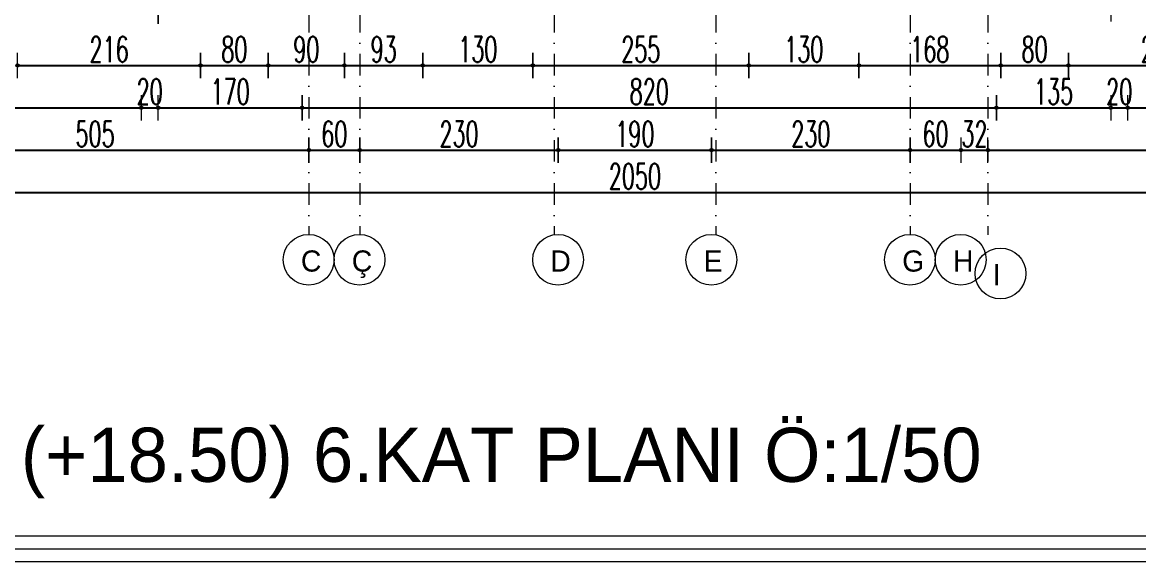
# Model space of a CAD drawing. Header units: millimetres. Extents: x -16104 to 67872, y -88009 to 12107.
# Drawn here: x 29306 to 30625, y 8729 to 9366 of the extents above; entities that cross this region are included whole.
import ezdxf

# ---------------------------------------------------------------- set-up
doc = ezdxf.new("R2010")
doc.units = ezdxf.units.MM
doc.linetypes.add('ACAD_ISO07W100', pattern=[3, 0, -3])
doc.linetypes.add('DASHDOTX2', pattern=[50.8, 25.4, -12.7, 0, -12.7])
doc.layers.get('0').update_dxf_attribs({"color": 241})
for name, color, linetype, lineweight in [('AKS', 1, 'ACAD_ISO07W100', 5), ('akslar', 144, 'Continuous', 20), ('c05', 32, 'Continuous', 13), ('OLCU', 54, 'Continuous', 13), ('YAZI', 22, 'Continuous', 18)]:
    doc.layers.add(name, color=color, linetype=linetype, lineweight=lineweight)
doc.styles.add('DIM', font='Txttw.shx', dxfattribs={"width": 0.6})
doc.styles.add('ÖLÇÜ-50', font='comic.ttf', dxfattribs={"height": 12.5})
doc.dimstyles.new('50', dxfattribs={"dimscale": 0, "dimtxt": 30, "dimasz": 1, "dimexe": 0, "dimexo": 2, "dimgap": 4, "dimtad": 1, "dimdec": 0, "dimzin": 0, "dimdsep": 46, "dimtxsty": 'DIM', "dimblk1": 'DOT', "dimblk2": 'DOT', "dimsah": 1, "dimcen": 1.5, "dimdle": 3, "dimse1": 1, "dimse2": 1, "dimclrd": 256, "dimclre": 9, "dimclrt": 256, "dimadec": 0, "dimazin": 0, "dimtfac": 0.24, "dimtdec": 0, "dimtix": 1, "dimtmove": 2, "dimatfit": 3, "dimldrblk": 'DOT', "dimfxl": 0, "dimtolj": 1, "dimtzin": 15, "dimarcsym": 0})

# ---------------------------------------------------------------- blocks, each defined once
blk = doc.blocks.new('DOT')
for p, q in [((0, 15), (0, -15)), ((-2, 0), (0, 0)), ((2, 0), (0, 0))]:
    blk.add_line(p, q)
blk.add_circle((0, 0), 2)
blk = doc.blocks.new('*D2143')
at = {"layer": 'Defpoints', "color": 0, "transparency": 16777216}
for p in [(29300.9, 9365.5), (29516.9, 9365.5), (29516.9, 9315.5)]:
    blk.add_point(p, dxfattribs=at)
at = {"layer": 'OLCU', "lineweight": -2, "transparency": 16777216}
blk.add_line((29301.9, 9315.5), (29515.9, 9315.5), dxfattribs=at)
at = {"layer": 'OLCU', "lineweight": -2, "transparency": 16777216, "rotation": 180}
blk.add_blockref('DOT', (29300.9, 9315.5), dxfattribs=at)
at = {"layer": 'OLCU', "lineweight": -2, "transparency": 16777216}
blk.add_blockref('DOT', (29516.9, 9315.5), dxfattribs=at)
at = {"layer": 'OLCU', "transparency": 16777216, "insert": (29408.9, 9334.5), "char_height": 30, "attachment_point": 5, "style": 'DIM'}
blk.add_mtext('\\A1;216', dxfattribs=at)
blk = doc.blocks.new('*D2144')
at = {"layer": 'Defpoints', "color": 0, "transparency": 16777216}
for p in [(29516.9, 9365.5), (29596.9, 9365.5), (29596.9, 9315.5)]:
    blk.add_point(p, dxfattribs=at)
at = {"layer": 'OLCU', "lineweight": -2, "transparency": 16777216}
blk.add_line((29517.9, 9315.5), (29595.9, 9315.5), dxfattribs=at)
at = {"layer": 'OLCU', "lineweight": -2, "transparency": 16777216, "rotation": 180}
blk.add_blockref('DOT', (29516.9, 9315.5), dxfattribs=at)
at = {"layer": 'OLCU', "lineweight": -2, "transparency": 16777216}
blk.add_blockref('DOT', (29596.9, 9315.5), dxfattribs=at)
at = {"layer": 'OLCU', "transparency": 16777216, "insert": (29556.9, 9334.5), "char_height": 30, "attachment_point": 5, "style": 'DIM'}
blk.add_mtext('\\A1;80', dxfattribs=at)
blk = doc.blocks.new('*D2145')
at = {"layer": 'Defpoints', "color": 0, "transparency": 16777216}
for p in [(29686.9, 9365.5), (29779.4, 9365.5), (29779.4, 9315.5)]:
    blk.add_point(p, dxfattribs=at)
at = {"layer": 'OLCU', "lineweight": -2, "transparency": 16777216}
blk.add_line((29687.9, 9315.5), (29778.4, 9315.5), dxfattribs=at)
at = {"layer": 'OLCU', "lineweight": -2, "transparency": 16777216, "rotation": 180}
blk.add_blockref('DOT', (29686.9, 9315.5), dxfattribs=at)
at = {"layer": 'OLCU', "lineweight": -2, "transparency": 16777216}
blk.add_blockref('DOT', (29779.4, 9315.5), dxfattribs=at)
at = {"layer": 'OLCU', "transparency": 16777216, "insert": (29733.2, 9334.5), "char_height": 30, "attachment_point": 5, "style": 'DIM'}
blk.add_mtext('\\A1;93', dxfattribs=at)
blk = doc.blocks.new('*D2146')
at = {"layer": 'Defpoints', "color": 0, "transparency": 16777216}
for p in [(29779.4, 9365.5), (29909.4, 9365.5), (29909.4, 9315.5)]:
    blk.add_point(p, dxfattribs=at)
at = {"layer": 'OLCU', "lineweight": -2, "transparency": 16777216}
blk.add_line((29780.4, 9315.5), (29908.4, 9315.5), dxfattribs=at)
at = {"layer": 'OLCU', "lineweight": -2, "transparency": 16777216, "rotation": 180}
blk.add_blockref('DOT', (29779.4, 9315.5), dxfattribs=at)
at = {"layer": 'OLCU', "lineweight": -2, "transparency": 16777216}
blk.add_blockref('DOT', (29909.4, 9315.5), dxfattribs=at)
at = {"layer": 'OLCU', "transparency": 16777216, "insert": (29844.4, 9334.5), "char_height": 30, "attachment_point": 5, "style": 'DIM'}
blk.add_mtext('\\A1;130', dxfattribs=at)
blk = doc.blocks.new('*D2147')
at = {"layer": 'Defpoints', "color": 0, "transparency": 16777216}
for p in [(29909.4, 9365.5), (30164.4, 9365.5), (30164.4, 9315.5)]:
    blk.add_point(p, dxfattribs=at)
at = {"layer": 'OLCU', "lineweight": -2, "transparency": 16777216}
blk.add_line((29910.4, 9315.5), (30163.4, 9315.5), dxfattribs=at)
at = {"layer": 'OLCU', "lineweight": -2, "transparency": 16777216, "rotation": 180}
blk.add_blockref('DOT', (29909.4, 9315.5), dxfattribs=at)
at = {"layer": 'OLCU', "lineweight": -2, "transparency": 16777216}
blk.add_blockref('DOT', (30164.4, 9315.5), dxfattribs=at)
at = {"layer": 'OLCU', "transparency": 16777216, "insert": (30036.9, 9334.5), "char_height": 30, "attachment_point": 5, "style": 'DIM'}
blk.add_mtext('\\A1;255', dxfattribs=at)
blk = doc.blocks.new('*D2148')
at = {"layer": 'Defpoints', "color": 0, "transparency": 16777216}
for p in [(30164.4, 9365.5), (30294.4, 9365.5), (30294.4, 9315.5)]:
    blk.add_point(p, dxfattribs=at)
at = {"layer": 'OLCU', "lineweight": -2, "transparency": 16777216}
blk.add_line((30165.4, 9315.5), (30293.4, 9315.5), dxfattribs=at)
at = {"layer": 'OLCU', "lineweight": -2, "transparency": 16777216, "rotation": 180}
blk.add_blockref('DOT', (30164.4, 9315.5), dxfattribs=at)
at = {"layer": 'OLCU', "lineweight": -2, "transparency": 16777216}
blk.add_blockref('DOT', (30294.4, 9315.5), dxfattribs=at)
at = {"layer": 'OLCU', "transparency": 16777216, "insert": (30229.4, 9334.5), "char_height": 30, "attachment_point": 5, "style": 'DIM'}
blk.add_mtext('\\A1;130', dxfattribs=at)
blk = doc.blocks.new('*D2149')
at = {"layer": 'Defpoints', "color": 0, "transparency": 16777216}
for p in [(30294.4, 9365.5), (30461.9, 9365.5), (30461.9, 9315.5)]:
    blk.add_point(p, dxfattribs=at)
at = {"layer": 'OLCU', "lineweight": -2, "transparency": 16777216}
blk.add_line((30295.4, 9315.5), (30460.9, 9315.5), dxfattribs=at)
at = {"layer": 'OLCU', "lineweight": -2, "transparency": 16777216, "rotation": 180}
blk.add_blockref('DOT', (30294.4, 9315.5), dxfattribs=at)
at = {"layer": 'OLCU', "lineweight": -2, "transparency": 16777216}
blk.add_blockref('DOT', (30461.9, 9315.5), dxfattribs=at)
at = {"layer": 'OLCU', "transparency": 16777216, "insert": (30378.2, 9334.5), "char_height": 30, "attachment_point": 5, "style": 'DIM'}
blk.add_mtext('\\A1;168', dxfattribs=at)
blk = doc.blocks.new('*D2150')
at = {"layer": 'Defpoints', "color": 0, "transparency": 16777216}
for p in [(30461.9, 9365.5), (30541.9, 9365.5), (30541.9, 9315.5)]:
    blk.add_point(p, dxfattribs=at)
at = {"layer": 'OLCU', "lineweight": -2, "transparency": 16777216}
blk.add_line((30462.9, 9315.5), (30540.9, 9315.5), dxfattribs=at)
at = {"layer": 'OLCU', "lineweight": -2, "transparency": 16777216, "rotation": 180}
blk.add_blockref('DOT', (30461.9, 9315.5), dxfattribs=at)
at = {"layer": 'OLCU', "lineweight": -2, "transparency": 16777216}
blk.add_blockref('DOT', (30541.9, 9315.5), dxfattribs=at)
at = {"layer": 'OLCU', "transparency": 16777216, "insert": (30501.9, 9334.5), "char_height": 30, "attachment_point": 5, "style": 'DIM'}
blk.add_mtext('\\A1;80', dxfattribs=at)
blk = doc.blocks.new('*D2151')
at = {"layer": 'Defpoints', "color": 0, "transparency": 16777216}
for p in [(30541.9, 9365.5), (30758.9, 9365.5), (30758.9, 9315.5)]:
    blk.add_point(p, dxfattribs=at)
at = {"layer": 'OLCU', "lineweight": -2, "transparency": 16777216}
blk.add_line((30542.9, 9315.5), (30757.9, 9315.5), dxfattribs=at)
at = {"layer": 'OLCU', "lineweight": -2, "transparency": 16777216, "rotation": 180}
blk.add_blockref('DOT', (30541.9, 9315.5), dxfattribs=at)
at = {"layer": 'OLCU', "lineweight": -2, "transparency": 16777216}
blk.add_blockref('DOT', (30758.9, 9315.5), dxfattribs=at)
at = {"layer": 'OLCU', "transparency": 16777216, "insert": (30650.4, 9334.5), "char_height": 30, "attachment_point": 5, "style": 'DIM'}
blk.add_mtext('\\A1;217', dxfattribs=at)
blk = doc.blocks.new('*D2154')
at = {"layer": 'Defpoints', "color": 0, "transparency": 16777216}
for p in [(29004.9, 9300.5), (29446.9, 9300.5), (29446.9, 9265.5)]:
    blk.add_point(p, dxfattribs=at)
at = {"layer": 'OLCU', "lineweight": -2, "transparency": 16777216}
blk.add_line((29005.9, 9265.5), (29445.9, 9265.5), dxfattribs=at)
at = {"layer": 'OLCU', "lineweight": -2, "transparency": 16777216, "rotation": 180}
blk.add_blockref('DOT', (29004.9, 9265.5), dxfattribs=at)
at = {"layer": 'OLCU', "lineweight": -2, "transparency": 16777216}
blk.add_blockref('DOT', (29446.9, 9265.5), dxfattribs=at)
at = {"layer": 'OLCU', "transparency": 16777216, "insert": (29225.9, 9284.5), "char_height": 30, "attachment_point": 5, "style": 'DIM'}
blk.add_mtext('\\A1;442', dxfattribs=at)
blk = doc.blocks.new('*D2155')
at = {"layer": 'Defpoints', "color": 0, "transparency": 16777216}
for p in [(29636.9, 9300.5), (30456.9, 9300.5), (30456.9, 9265.5)]:
    blk.add_point(p, dxfattribs=at)
at = {"layer": 'OLCU', "lineweight": -2, "transparency": 16777216}
blk.add_line((29637.9, 9265.5), (30455.9, 9265.5), dxfattribs=at)
at = {"layer": 'OLCU', "lineweight": -2, "transparency": 16777216, "rotation": 180}
blk.add_blockref('DOT', (29636.9, 9265.5), dxfattribs=at)
at = {"layer": 'OLCU', "lineweight": -2, "transparency": 16777216}
blk.add_blockref('DOT', (30456.9, 9265.5), dxfattribs=at)
at = {"layer": 'OLCU', "transparency": 16777216, "insert": (30046.9, 9284.5), "char_height": 30, "attachment_point": 5, "style": 'DIM'}
blk.add_mtext('\\A1;820', dxfattribs=at)
blk = doc.blocks.new('*D2156')
at = {"layer": 'Defpoints', "color": 0, "transparency": 16777216}
for p in [(30456.9, 9300.5), (30591.9, 9300.5), (30591.9, 9265.5)]:
    blk.add_point(p, dxfattribs=at)
at = {"layer": 'OLCU', "lineweight": -2, "transparency": 16777216}
blk.add_line((30457.9, 9265.5), (30590.9, 9265.5), dxfattribs=at)
at = {"layer": 'OLCU', "lineweight": -2, "transparency": 16777216, "rotation": 180}
blk.add_blockref('DOT', (30456.9, 9265.5), dxfattribs=at)
at = {"layer": 'OLCU', "lineweight": -2, "transparency": 16777216}
blk.add_blockref('DOT', (30591.9, 9265.5), dxfattribs=at)
at = {"layer": 'OLCU', "transparency": 16777216, "insert": (30524.4, 9284.5), "char_height": 30, "attachment_point": 5, "style": 'DIM'}
blk.add_mtext('\\A1;135', dxfattribs=at)
blk = doc.blocks.new('*D2158')
at = {"layer": 'Defpoints', "color": 0, "transparency": 16777216}
for p in [(29704.9, 9215.5), (29939.4, 9215.5), (29939.4, 9215.5)]:
    blk.add_point(p, dxfattribs=at)
at = {"layer": 'OLCU', "lineweight": -2, "transparency": 16777216}
blk.add_line((29705.9, 9215.5), (29938.4, 9215.5), dxfattribs=at)
at = {"layer": 'OLCU', "lineweight": -2, "transparency": 16777216, "rotation": 180}
blk.add_blockref('DOT', (29704.9, 9215.5), dxfattribs=at)
at = {"layer": 'OLCU', "lineweight": -2, "transparency": 16777216}
blk.add_blockref('DOT', (29939.4, 9215.5), dxfattribs=at)
at = {"layer": 'OLCU', "transparency": 16777216, "insert": (29822.2, 9234.5), "char_height": 30, "attachment_point": 5, "style": 'DIM'}
blk.add_mtext('\\A1;230', dxfattribs=at)
blk = doc.blocks.new('*D2161')
at = {"layer": 'Defpoints', "color": 0, "transparency": 16777216}
for p in [(29004.9, 9200.5), (31054.9, 9200.5), (31054.9, 9165.5)]:
    blk.add_point(p, dxfattribs=at)
at = {"layer": 'OLCU', "lineweight": -2, "transparency": 16777216}
blk.add_line((29005.9, 9165.5), (31053.9, 9165.5), dxfattribs=at)
at = {"layer": 'OLCU', "lineweight": -2, "transparency": 16777216, "rotation": 180}
blk.add_blockref('DOT', (29004.9, 9165.5), dxfattribs=at)
at = {"layer": 'OLCU', "lineweight": -2, "transparency": 16777216}
blk.add_blockref('DOT', (31054.9, 9165.5), dxfattribs=at)
at = {"layer": 'OLCU', "transparency": 16777216, "insert": (30029.9, 9184.5), "char_height": 30, "attachment_point": 5, "style": 'DIM'}
blk.add_mtext('\\A1;2050', dxfattribs=at)
blk = doc.blocks.new('*D2216')
at = {"layer": 'Defpoints', "color": 0, "transparency": 16777216}
for p in [(29466.9, 9265.5), (29636.9, 9265.5), (29636.9, 9265.5)]:
    blk.add_point(p, dxfattribs=at)
at = {"layer": 'OLCU', "lineweight": -2, "transparency": 16777216}
blk.add_line((29467.9, 9265.5), (29635.9, 9265.5), dxfattribs=at)
at = {"layer": 'OLCU', "lineweight": -2, "transparency": 16777216, "rotation": 180}
blk.add_blockref('DOT', (29466.9, 9265.5), dxfattribs=at)
at = {"layer": 'OLCU', "lineweight": -2, "transparency": 16777216}
blk.add_blockref('DOT', (29636.9, 9265.5), dxfattribs=at)
at = {"layer": 'OLCU', "transparency": 16777216, "insert": (29551.9, 9284.5), "char_height": 30, "attachment_point": 5, "style": 'DIM'}
blk.add_mtext('\\A1;170', dxfattribs=at)
blk = doc.blocks.new('*D2219')
at = {"layer": 'Defpoints', "color": 0, "transparency": 16777216}
for p in [(30611.9, 9265.5), (31054.9, 9265.5), (31054.9, 9265.5)]:
    blk.add_point(p, dxfattribs=at)
at = {"layer": 'OLCU', "lineweight": -2, "transparency": 16777216}
blk.add_line((30612.9, 9265.5), (31053.9, 9265.5), dxfattribs=at)
at = {"layer": 'OLCU', "lineweight": -2, "transparency": 16777216, "rotation": 180}
blk.add_blockref('DOT', (30611.9, 9265.5), dxfattribs=at)
at = {"layer": 'OLCU', "lineweight": -2, "transparency": 16777216}
blk.add_blockref('DOT', (31054.9, 9265.5), dxfattribs=at)
at = {"layer": 'OLCU', "transparency": 16777216, "insert": (30833.4, 9284.5), "char_height": 30, "attachment_point": 5, "style": 'DIM'}
blk.add_mtext('\\A1;443', dxfattribs=at)
blk = doc.blocks.new('*D2245')
at = {"layer": 'Defpoints', "color": 0, "transparency": 16777216}
for p in [(29446.9, 9315.5), (29466.9, 9315.5), (29466.9, 9265.5)]:
    blk.add_point(p, dxfattribs=at)
at = {"layer": 'OLCU', "lineweight": -2, "transparency": 16777216}
for p, q in [((29445.9, 9265.5), (29444.9, 9265.5)), ((29446.9, 9265.5), (29466.9, 9265.5)), ((29467.9, 9265.5), (29468.9, 9265.5))]:
    blk.add_line(p, q, dxfattribs=at)
blk.add_blockref('DOT', (29446.9, 9265.5), dxfattribs=at)
at = {"layer": 'OLCU', "lineweight": -2, "transparency": 16777216, "rotation": 180}
blk.add_blockref('DOT', (29466.9, 9265.5), dxfattribs=at)
at = {"layer": 'OLCU', "transparency": 16777216, "insert": (29456.9, 9284.5), "char_height": 30, "attachment_point": 5, "style": 'DIM'}
blk.add_mtext('\\A1;20', dxfattribs=at)
blk = doc.blocks.new('*D2246')
at = {"layer": 'Defpoints', "color": 0, "transparency": 16777216}
for p in [(30591.9, 9265.5), (30611.9, 9265.5), (30611.9, 9265.5)]:
    blk.add_point(p, dxfattribs=at)
at = {"layer": 'OLCU', "lineweight": -2, "transparency": 16777216}
for p, q in [((30590.9, 9265.5), (30589.9, 9265.5)), ((30591.9, 9265.5), (30611.9, 9265.5)), ((30612.9, 9265.5), (30613.9, 9265.5))]:
    blk.add_line(p, q, dxfattribs=at)
blk.add_blockref('DOT', (30591.9, 9265.5), dxfattribs=at)
at = {"layer": 'OLCU', "lineweight": -2, "transparency": 16777216, "rotation": 180}
blk.add_blockref('DOT', (30611.9, 9265.5), dxfattribs=at)
at = {"layer": 'OLCU', "transparency": 16777216, "insert": (30601.9, 9284.5), "char_height": 30, "attachment_point": 5, "style": 'DIM'}
blk.add_mtext('\\A1;20', dxfattribs=at)
blk = doc.blocks.new('*D2257')
at = {"layer": 'Defpoints', "color": 0, "transparency": 16777216}
for p in [(29139.9, 9215.5), (29644.9, 9215.5), (29644.9, 9215.5)]:
    blk.add_point(p, dxfattribs=at)
at = {"layer": 'OLCU', "lineweight": -2, "transparency": 16777216}
blk.add_line((29140.9, 9215.5), (29643.9, 9215.5), dxfattribs=at)
at = {"layer": 'OLCU', "lineweight": -2, "transparency": 16777216, "rotation": 180}
blk.add_blockref('DOT', (29139.9, 9215.5), dxfattribs=at)
at = {"layer": 'OLCU', "lineweight": -2, "transparency": 16777216}
blk.add_blockref('DOT', (29644.9, 9215.5), dxfattribs=at)
at = {"layer": 'OLCU', "transparency": 16777216, "insert": (29392.4, 9234.5), "char_height": 30, "attachment_point": 5, "style": 'DIM'}
blk.add_mtext('\\A1;505', dxfattribs=at)
blk = doc.blocks.new('*D2258')
at = {"layer": 'Defpoints', "color": 0, "transparency": 16777216}
for p in [(29644.9, 9215.5), (29704.9, 9215.5), (29704.9, 9215.5)]:
    blk.add_point(p, dxfattribs=at)
at = {"layer": 'OLCU', "lineweight": -2, "transparency": 16777216}
blk.add_line((29645.9, 9215.5), (29703.9, 9215.5), dxfattribs=at)
at = {"layer": 'OLCU', "lineweight": -2, "transparency": 16777216, "rotation": 180}
blk.add_blockref('DOT', (29644.9, 9215.5), dxfattribs=at)
at = {"layer": 'OLCU', "lineweight": -2, "transparency": 16777216}
blk.add_blockref('DOT', (29704.9, 9215.5), dxfattribs=at)
at = {"layer": 'OLCU', "transparency": 16777216, "insert": (29674.9, 9234.5), "char_height": 30, "attachment_point": 5, "style": 'DIM'}
blk.add_mtext('\\A1;60', dxfattribs=at)
blk = doc.blocks.new('*D2259')
at = {"layer": 'Defpoints', "color": 0, "transparency": 16777216}
for p in [(29939.4, 9215.5), (30120.4, 9215.5), (30120.4, 9215.5)]:
    blk.add_point(p, dxfattribs=at)
at = {"layer": 'OLCU', "lineweight": -2, "transparency": 16777216}
blk.add_line((29940.4, 9215.5), (30119.4, 9215.5), dxfattribs=at)
at = {"layer": 'OLCU', "lineweight": -2, "transparency": 16777216, "rotation": 180}
blk.add_blockref('DOT', (29939.4, 9215.5), dxfattribs=at)
at = {"layer": 'OLCU', "lineweight": -2, "transparency": 16777216}
blk.add_blockref('DOT', (30120.4, 9215.5), dxfattribs=at)
at = {"layer": 'OLCU', "transparency": 16777216, "insert": (30029.9, 9234.5), "char_height": 30, "attachment_point": 5, "style": 'DIM'}
blk.add_mtext('\\A1;190', dxfattribs=at)
blk = doc.blocks.new('*D2260')
at = {"layer": 'Defpoints', "color": 0, "transparency": 16777216}
for p in [(30120.4, 9215.5), (30354.9, 9215.5), (30354.9, 9215.5)]:
    blk.add_point(p, dxfattribs=at)
at = {"layer": 'OLCU', "lineweight": -2, "transparency": 16777216}
blk.add_line((30121.4, 9215.5), (30353.9, 9215.5), dxfattribs=at)
at = {"layer": 'OLCU', "lineweight": -2, "transparency": 16777216, "rotation": 180}
blk.add_blockref('DOT', (30120.4, 9215.5), dxfattribs=at)
at = {"layer": 'OLCU', "lineweight": -2, "transparency": 16777216}
blk.add_blockref('DOT', (30354.9, 9215.5), dxfattribs=at)
at = {"layer": 'OLCU', "transparency": 16777216, "insert": (30237.7, 9234.5), "char_height": 30, "attachment_point": 5, "style": 'DIM'}
blk.add_mtext('\\A1;230', dxfattribs=at)
blk = doc.blocks.new('*D2261')
at = {"layer": 'Defpoints', "color": 0, "transparency": 16777216}
for p in [(30354.9, 9215.5), (30414.9, 9215.5), (30414.9, 9215.5)]:
    blk.add_point(p, dxfattribs=at)
at = {"layer": 'OLCU', "lineweight": -2, "transparency": 16777216}
blk.add_line((30355.9, 9215.5), (30413.9, 9215.5), dxfattribs=at)
at = {"layer": 'OLCU', "lineweight": -2, "transparency": 16777216, "rotation": 180}
blk.add_blockref('DOT', (30354.9, 9215.5), dxfattribs=at)
at = {"layer": 'OLCU', "lineweight": -2, "transparency": 16777216}
blk.add_blockref('DOT', (30414.9, 9215.5), dxfattribs=at)
at = {"layer": 'OLCU', "transparency": 16777216, "insert": (30384.9, 9234.5), "char_height": 30, "attachment_point": 5, "style": 'DIM'}
blk.add_mtext('\\A1;60', dxfattribs=at)
blk = doc.blocks.new('*D2262')
at = {"layer": 'Defpoints', "color": 0, "transparency": 16777216}
for p in [(30414.9, 9215.5), (30446.9, 9215.5), (30446.9, 9215.5)]:
    blk.add_point(p, dxfattribs=at)
at = {"layer": 'OLCU', "lineweight": -2, "transparency": 16777216}
for p, q in [((30413.9, 9215.5), (30412.9, 9215.5)), ((30414.9, 9215.5), (30446.9, 9215.5)), ((30447.9, 9215.5), (30448.9, 9215.5))]:
    blk.add_line(p, q, dxfattribs=at)
blk.add_blockref('DOT', (30414.9, 9215.5), dxfattribs=at)
at = {"layer": 'OLCU', "lineweight": -2, "transparency": 16777216, "rotation": 180}
blk.add_blockref('DOT', (30446.9, 9215.5), dxfattribs=at)
at = {"layer": 'OLCU', "transparency": 16777216, "insert": (30430.9, 9234.5), "char_height": 30, "attachment_point": 5, "style": 'DIM'}
blk.add_mtext('\\A1;32', dxfattribs=at)
blk = doc.blocks.new('*D2263')
at = {"layer": 'Defpoints', "color": 0, "transparency": 16777216}
for p in [(30446.9, 9215.5), (30919.9, 9215.5), (30919.9, 9215.5)]:
    blk.add_point(p, dxfattribs=at)
at = {"layer": 'OLCU', "lineweight": -2, "transparency": 16777216}
blk.add_line((30447.9, 9215.5), (30918.9, 9215.5), dxfattribs=at)
at = {"layer": 'OLCU', "lineweight": -2, "transparency": 16777216, "rotation": 180}
blk.add_blockref('DOT', (30446.9, 9215.5), dxfattribs=at)
at = {"layer": 'OLCU', "lineweight": -2, "transparency": 16777216}
blk.add_blockref('DOT', (30919.9, 9215.5), dxfattribs=at)
at = {"layer": 'OLCU', "transparency": 16777216, "insert": (30683.4, 9234.5), "char_height": 30, "attachment_point": 5, "style": 'DIM'}
blk.add_mtext('\\A1;473', dxfattribs=at)
blk = doc.blocks.new('*D2281')
at = {"layer": 'Defpoints', "color": 0, "transparency": 16777216}
for p in [(29596.9, 9315.5), (29686.9, 9315.5), (29686.9, 9315.5)]:
    blk.add_point(p, dxfattribs=at)
at = {"layer": 'OLCU', "lineweight": -2, "transparency": 16777216}
blk.add_line((29597.9, 9315.5), (29685.9, 9315.5), dxfattribs=at)
at = {"layer": 'OLCU', "lineweight": -2, "transparency": 16777216, "rotation": 180}
blk.add_blockref('DOT', (29596.9, 9315.5), dxfattribs=at)
at = {"layer": 'OLCU', "lineweight": -2, "transparency": 16777216}
blk.add_blockref('DOT', (29686.9, 9315.5), dxfattribs=at)
at = {"layer": 'OLCU', "transparency": 16777216, "insert": (29641.9, 9334.5), "char_height": 30, "attachment_point": 5, "style": 'DIM'}
blk.add_mtext('\\A1;90', dxfattribs=at)
blk = doc.blocks.new('*D2419')
at = {"layer": 'Defpoints', "color": 0, "transparency": 16777216}
for p in [(29466.9, 9379.6), (30591.9, 9382.3), (30591.9, 9382.3)]:
    blk.add_point(p, dxfattribs=at)
at = {"layer": 'OLCU', "lineweight": -2, "transparency": 16777216}
blk.add_line((29467.9, 9379.6), (30590.9, 9382.3), dxfattribs=at)
for p, rotation in [((29466.9, 9379.6), 180.1399202823359), ((30591.9, 9382.3), 0.1399202823359238)]:
    blk.add_blockref('DOT', p, dxfattribs=dict(at, rotation=rotation))
at = {"layer": 'OLCU', "transparency": 16777216, "insert": (30029.4, 9400), "char_height": 30, "attachment_point": 5, "rotation": 0.1399, "style": 'DIM'}
blk.add_mtext('\\A1;1125', dxfattribs=at)
blk = doc.blocks.new('*D2416')
at = {"layer": 'Defpoints', "color": 0, "transparency": 16777216}
for p in [(28834.9, 9387), (28834.9, 9387), (29466.9, 9379.6)]:
    blk.add_point(p, dxfattribs=at)
at = {"layer": 'OLCU', "lineweight": -2, "transparency": 16777216}
blk.add_line((29465.9, 9379.6), (28835.9, 9387), dxfattribs=at)
for p, rotation in [((28834.9, 9387), 179.3311844585351), ((29466.9, 9379.6), 359.3311844585351)]:
    blk.add_blockref('DOT', p, dxfattribs=dict(at, rotation=rotation))
at = {"layer": 'OLCU', "transparency": 16777216, "insert": (29151.1, 9402.3), "char_height": 30, "attachment_point": 5, "rotation": 359.3312, "style": 'DIM'}
blk.add_mtext('\\A1;632', dxfattribs=at)

msp = doc.modelspace()

# ---------------------------------------------------------------- linework, layer by layer
at = {"layer": 'AKS', "linetype": 'ByBlock'}
for centre in [(29644.7, 9086), (29704.7, 9086), (29939.2, 9086), (30120.2, 9086), (30354.7, 9086), (30414.7, 9086), (30461.7, 9069.8)]:
    msp.add_circle(centre, 30, dxfattribs=at)
at = {"layer": 'akslar', "linetype": 'DASHDOTX2'}
for p, q in [((29644.9, 11925), (29644.9, 9115.5)), ((29704.9, 11925), (29704.9, 9115.5)), ((29934.4, 11925), (29934.4, 9115.5)), ((30125.4, 11925), (30125.4, 9115.5)), ((30354.9, 11925), (30354.9, 9115.5)), ((30446.9, 11925), (30446.9, 9115.5))]:
    msp.add_line(p, q, dxfattribs=at)
at = {"layer": 'c05'}
for points in [[(31845.5, 8939.6), (31845.5, 8729.3), (28315.2, 8729.3), (28315.2, 12107.1), (31845.5, 12107.1), (31845.5, 10251)], [(31830.5, 8939.6), (31830.5, 8744.3), (28330.2, 8744.3), (28330.2, 12092.1), (31830.5, 12092.1), (31830.5, 10251)], [(31815.5, 8939.6), (31815.5, 8759.3), (28345.2, 8759.3), (28345.2, 12077.1), (31815.5, 12077.1), (31815.5, 10251)]]:
    msp.add_lwpolyline(points, dxfattribs=at)

# ---------------------------------------------------------------- texts
at = {"layer": 'AKS', "char_height": 25, "width": 35.659, "attachment_point": 1}
for s, insert in [('C', (29635.5, 9097)), ('Ç', (29695.6, 9097)), ('D', (29930.1, 9097)), ('E', (30111.1, 9097)), ('G', (30345.6, 9097)), ('H', (30405.6, 9097)), ('I', (30452.6, 9080.8))]:
    msp.add_mtext(s, dxfattribs=dict(at, insert=insert))
at = {"layer": 'YAZI', "style": 'ÖLÇÜ-50'}
msp.add_text('(+18.50) 6.KAT PLANI Ö:1/50', height=64, dxfattribs=at).set_placement((29304.8, 8823.6))

# ---------------------------------------------------------------- dimensions: what is measured, and where the dimension line sits
at = {"layer": 'OLCU'}
for p1, p2, picture, middle in [((29466.9, 9379.6), (28834.9, 9387), '*D2416', (29151.1, 9402.3)), ((29466.9, 9379.6), (30591.9, 9382.3), '*D2419', (30029.4, 9400)), ((29596.9, 9315.5), (29686.9, 9315.5), '*D2281', (29641.9, 9334.5)), ((29139.9, 9215.5), (29644.9, 9215.5), '*D2257', (29392.4, 9234.5))]:
    dim = msp.add_aligned_dim(p1=p1, p2=p2, distance=0, dimstyle='50', override={"dimscale": 1}, dxfattribs=at)
    dim.commit()
    dim.dimension.update_dxf_attribs({"geometry": picture, "text_midpoint": middle})
for base, p1, p2, picture, middle in [((29516.9, 9315.5), (29300.9, 9365.5), (29516.9, 9365.5), '*D2143', (29408.9, 9334.5)), ((29596.9, 9315.5), (29516.9, 9365.5), (29596.9, 9365.5), '*D2144', (29556.9, 9334.5)), ((29779.427507, 9315.5446397), (29686.927507, 9365.5446397), (29779.427507, 9365.5446397), '*D2145', (29733.177507, 9334.5446397)), ((29909.4, 9315.5), (29779.4, 9365.5), (29909.4, 9365.5), '*D2146', (29844.4, 9334.5)), ((30164.4, 9315.5), (29909.4, 9365.5), (30164.4, 9365.5), '*D2147', (30036.9, 9334.5)), ((30294.4, 9315.5), (30164.4, 9365.5), (30294.4, 9365.5), '*D2148', (30229.4, 9334.5)), ((30461.927507, 9315.5446397), (30294.427507, 9365.5446397), (30461.927507, 9365.5446397), '*D2149', (30378.177507, 9334.5446397)), ((30541.9, 9315.5), (30461.9, 9365.5), (30541.9, 9365.5), '*D2150', (30501.9, 9334.5)), ((30758.9, 9315.5), (30541.9, 9365.5), (30758.9, 9365.5), '*D2151', (30650.4, 9334.5)), ((29466.9, 9265.5), (29446.9, 9315.5), (29466.9, 9315.5), '*D2245', (29456.9, 9284.5)), ((29446.9, 9265.5), (29004.9, 9300.5), (29446.9, 9300.5), '*D2154', (29225.9, 9284.5)), ((29636.9, 9265.5), (29466.9, 9265.5), (29636.9, 9265.5), '*D2216', (29551.9, 9284.5)), ((30456.9, 9265.5), (29636.9, 9300.5), (30456.9, 9300.5), '*D2155', (30046.9, 9284.5)), ((30591.9, 9265.5), (30456.9, 9300.5), (30591.9, 9300.5), '*D2156', (30524.4, 9284.5)), ((30611.9, 9265.5), (30591.9, 9265.5), (30611.9, 9265.5), '*D2246', (30601.9, 9284.5)), ((31054.9, 9265.5), (30611.9, 9265.5), (31054.9, 9265.5), '*D2219', (30833.4, 9284.5)), ((29704.9, 9215.5), (29644.9, 9215.5), (29704.9, 9215.5), '*D2258', (29674.9, 9234.5)), ((30414.9, 9215.5), (30354.9, 9215.5), (30414.9, 9215.5), '*D2261', (30384.9, 9234.5)), ((30446.9, 9215.5), (30414.9, 9215.5), (30446.9, 9215.5), '*D2262', (30430.9, 9234.5)), ((30919.9, 9215.5), (30446.9, 9215.5), (30919.9, 9215.5), '*D2263', (30683.4, 9234.5)), ((31054.9, 9165.5), (29004.9, 9200.5), (31054.9, 9200.5), '*D2161', (30029.9, 9184.5))]:
    dim = msp.add_linear_dim(base=base, p1=p1, p2=p2, dimstyle='50', override={"dimscale": 1}, dxfattribs=at)
    dim.commit()
    dim.dimension.update_dxf_attribs({"geometry": picture, "text_midpoint": middle})
for base, p1, p2, text, picture, middle in [((29939.4, 9215.5), (29704.9, 9215.5), (29939.4, 9215.5), '230', '*D2158', (29822.2, 9234.5)), ((30120.4, 9215.5), (29939.4, 9215.5), (30120.4, 9215.5), '190', '*D2259', (30029.9, 9234.5)), ((30354.9, 9215.5), (30120.4, 9215.5), (30354.9, 9215.5), '230', '*D2260', (30237.7, 9234.5))]:
    dim = msp.add_linear_dim(base=base, p1=p1, p2=p2, text=text, dimstyle='50', override={"dimscale": 1}, dxfattribs=at)
    dim.commit()
    dim.dimension.update_dxf_attribs({"geometry": picture, "text_midpoint": middle})

doc.saveas('drawing.dxf')
